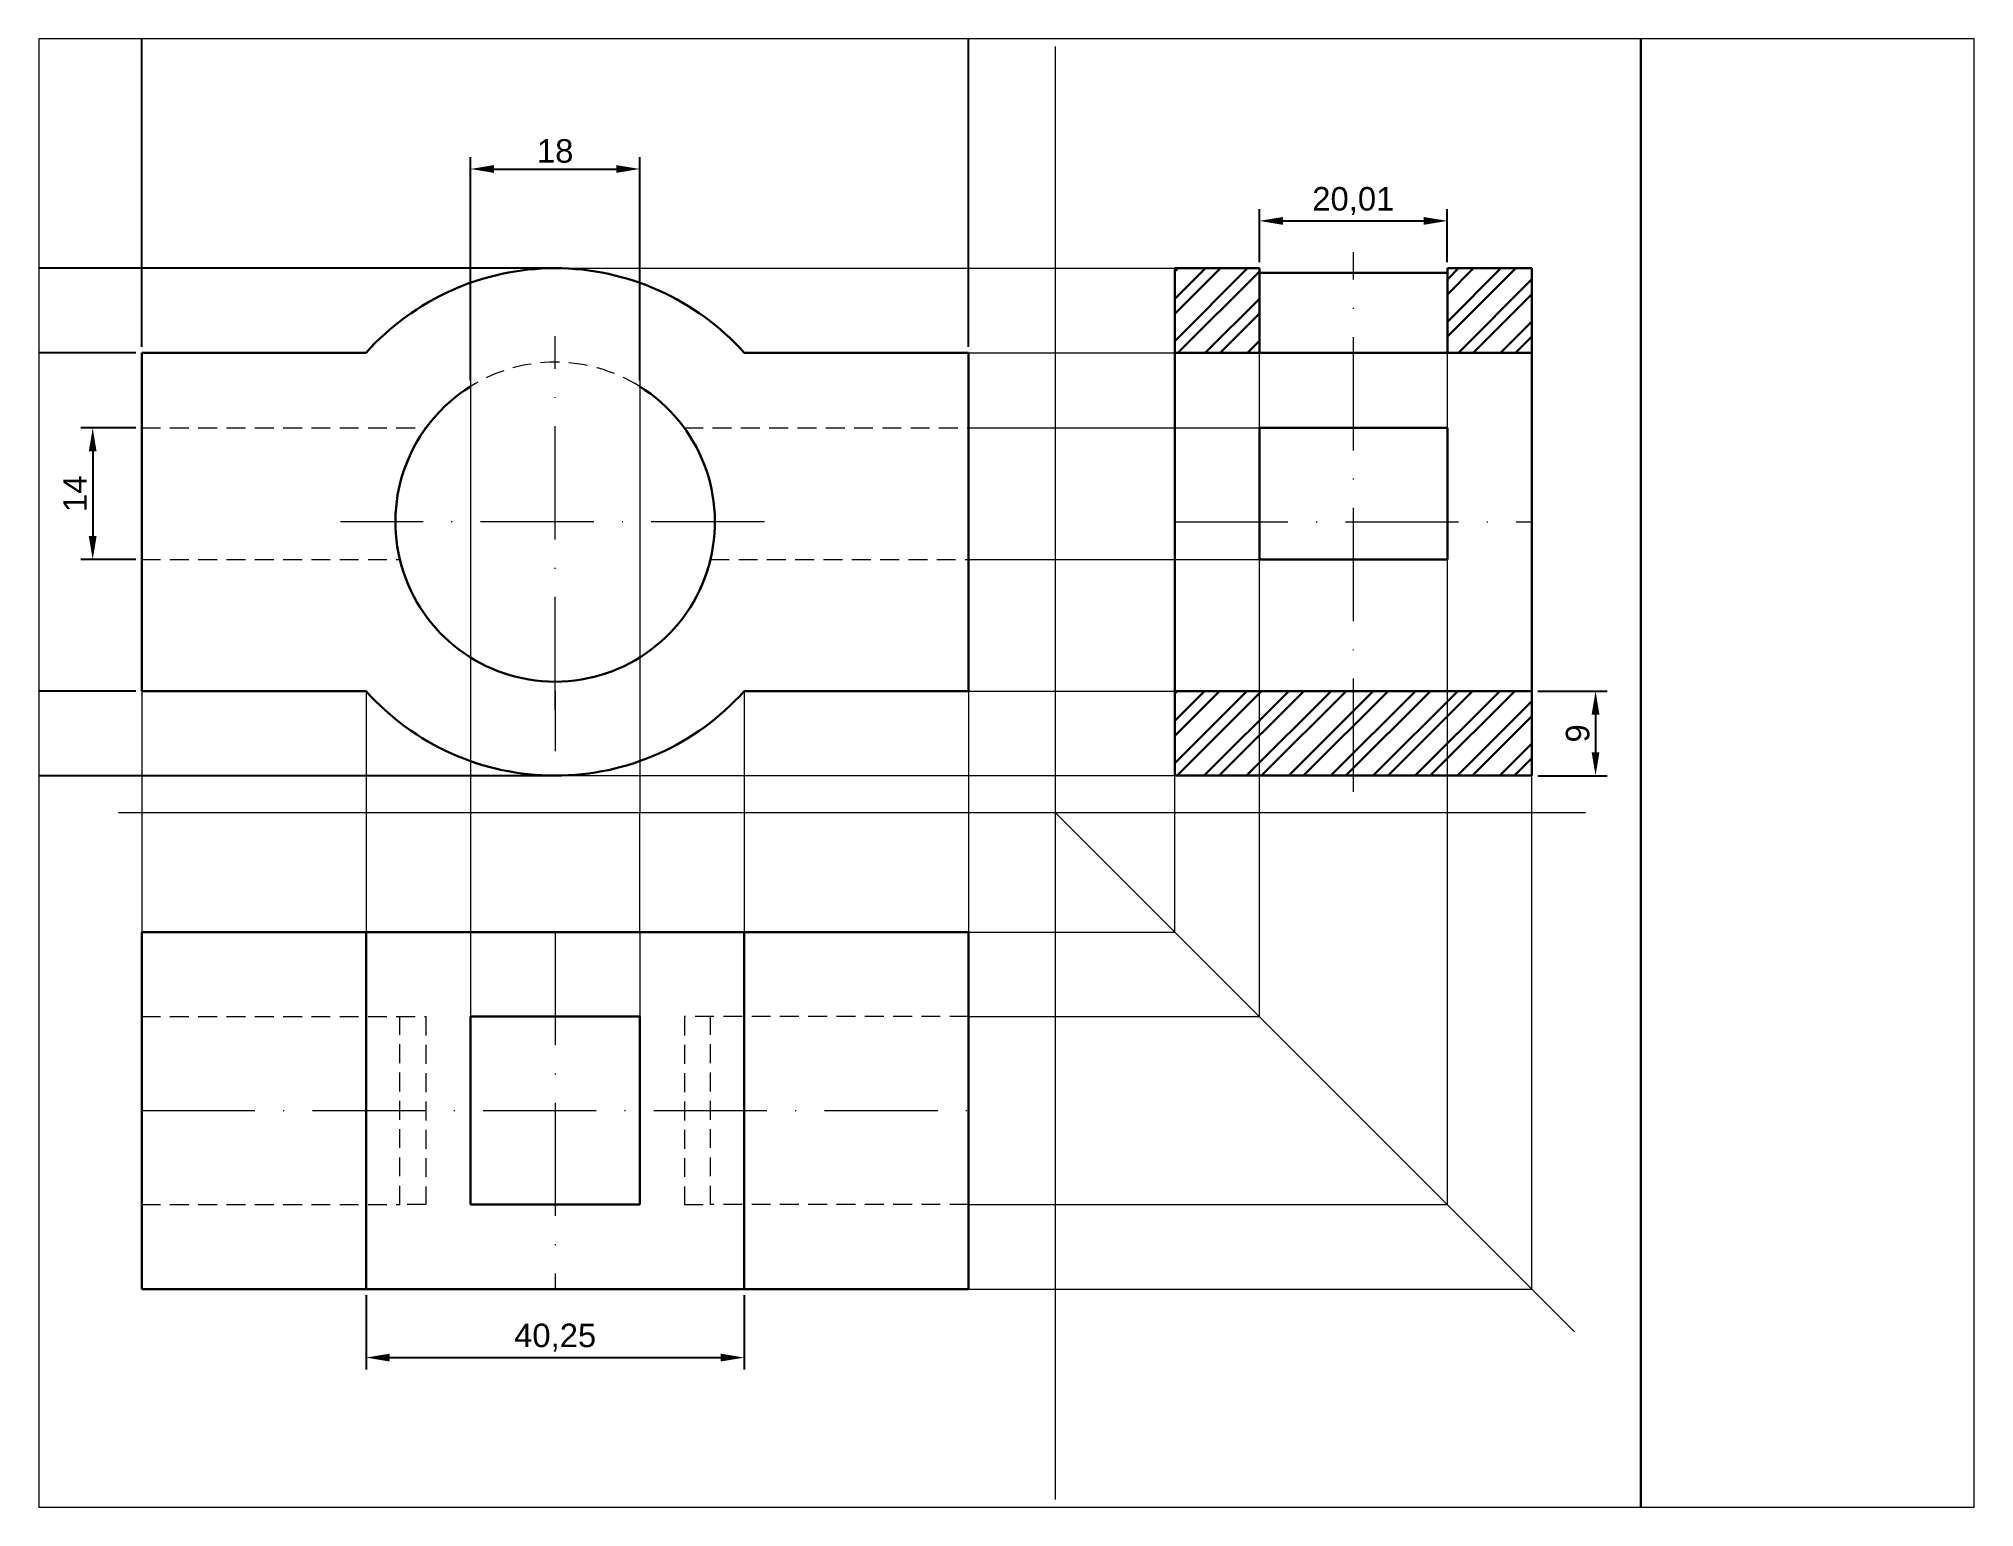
# Paper-space layout 'Лист2' of a CAD drawing. Header units: millimetres. Extents: x 26 to 231, y 20 to 176.
# The model-space entities are those that its viewports show. They can reach past a viewport. Long polylines and large blocks are cut down to what shows.
import ezdxf

# ---------------------------------------------------------------- set-up
doc = ezdxf.new("R2010")
doc.units = ezdxf.units.MM
doc.linetypes.add('ACAD_ISO10W100', pattern=[18, 12, -3, 0, -3])
doc.linetypes.add('JIS_02_2.0', pattern=[3, 2, -1])
doc.layers.get('0').update_dxf_attribs({"lineweight": 30})
doc.layers.add('размеры', color=7, linetype='Continuous')
doc.layers.add('тонкие лин', color=7, linetype='Continuous', lineweight=20)
doc.layers.add('штрихов лин', color=7, linetype='JIS_02_2.0', lineweight=20)
doc.styles.get("Standard").update_dxf_attribs({"font": 'arial.ttf'})
doc.dimstyles.new('ISO-25', dxfattribs={"dimtxt": 2.5, "dimasz": 2.5, "dimexe": 1.25, "dimexo": 0.625, "dimtad": 1, "dimtxsty": 'Standard', "dimcen": 2.5, "dimadec": 0, "dimazin": 0, "dimtfac": 1, "dimtmove": 0, "dimatfit": 3, "dimfxl": 1, "dimarcsym": 0})

# ---------------------------------------------------------------- blocks, each defined once
blk = doc.blocks.new('*D1')
at = {"layer": 'Defpoints', "color": 0, "transparency": 16777216}
for p in [(51.82, 215.98), (35.77, 179.98), (51.82, 179.98)]:
    blk.add_point(p, dxfattribs=at)
at = {"layer": 'размеры', "color": 0, "lineweight": -2, "transparency": 16777216}
for p, q in [((51.2, 215.98), (34.52, 215.98)), ((35.77, 213.48), (35.77, 182.48)), ((51.2, 179.98), (34.52, 179.98))]:
    blk.add_line(p, q, dxfattribs=at)
at = {"layer": 'размеры', "color": 0, "transparency": 16777216}
for points in [[(35.35, 213.48), (36.18, 213.48), (35.77, 215.98)], [(35.35, 182.48), (36.18, 182.48), (35.77, 179.98)]]:
    blk.add_solid(points, dxfattribs=at)
at = {"layer": 'размеры', "color": 0, "transparency": 16777216, "insert": (33.87, 197.98), "char_height": 2.5, "attachment_point": 5, "rotation": 90}
blk.add_mtext('36', dxfattribs=at)
blk = doc.blocks.new('*D2')
at = {"layer": 'Defpoints', "color": 0, "transparency": 16777216}
for p in [(51.82, 207.98), (46.61, 193.98), (51.82, 193.98)]:
    blk.add_point(p, dxfattribs=at)
at = {"layer": 'размеры', "color": 0, "lineweight": -2, "transparency": 16777216}
for p, q in [((51.2, 207.98), (45.36, 207.98)), ((46.61, 205.48), (46.61, 196.48)), ((51.2, 193.98), (45.36, 193.98))]:
    blk.add_line(p, q, dxfattribs=at)
at = {"layer": 'размеры', "color": 0, "transparency": 16777216}
for points in [[(46.19, 205.48), (47.02, 205.48), (46.61, 207.98)], [(46.19, 196.48), (47.02, 196.48), (46.61, 193.98)]]:
    blk.add_solid(points, dxfattribs=at)
at = {"layer": 'размеры', "color": 0, "transparency": 16777216, "insert": (44.73, 200.98), "char_height": 2.5, "attachment_point": 5, "rotation": 90}
blk.add_mtext('14', dxfattribs=at)
blk = doc.blocks.new('*D3')
at = {"layer": 'Defpoints', "color": 0, "transparency": 16777216}
for p in [(104.82, 235.54), (86.82, 212.4), (104.82, 212.4)]:
    blk.add_point(p, dxfattribs=at)
at = {"layer": 'размеры', "color": 0, "lineweight": -2, "transparency": 16777216}
for p, q in [((86.82, 213.03), (86.82, 236.79)), ((89.32, 235.54), (102.32, 235.54)), ((104.82, 213.03), (104.82, 236.79))]:
    blk.add_line(p, q, dxfattribs=at)
at = {"layer": 'размеры', "color": 0, "transparency": 16777216}
for points in [[(89.32, 235.96), (89.32, 235.13), (86.82, 235.54)], [(102.32, 235.96), (102.32, 235.13), (104.82, 235.54)]]:
    blk.add_solid(points, dxfattribs=at)
at = {"layer": 'размеры', "color": 0, "transparency": 16777216, "insert": (95.82, 237.45), "char_height": 2.5, "attachment_point": 5}
blk.add_mtext('18', dxfattribs=at)
blk = doc.blocks.new('*D4')
at = {"layer": 'Defpoints', "color": 0, "transparency": 16777216}
for p in [(199.77, 179.98), (199.77, 170.98), (206.54, 170.98)]:
    blk.add_point(p, dxfattribs=at)
at = {"layer": 'размеры', "color": 0, "lineweight": -2, "transparency": 16777216}
for p, q in [((200.39, 179.98), (207.79, 179.98)), ((206.54, 177.48), (206.54, 173.48)), ((200.39, 170.98), (207.79, 170.98))]:
    blk.add_line(p, q, dxfattribs=at)
at = {"layer": 'размеры', "color": 0, "transparency": 16777216}
for points in [[(206.12, 177.48), (206.95, 177.48), (206.54, 179.98)], [(206.12, 173.48), (206.95, 173.48), (206.54, 170.98)]]:
    blk.add_solid(points, dxfattribs=at)
at = {"layer": 'размеры', "color": 0, "transparency": 16777216, "insert": (204.64, 175.48), "char_height": 2.5, "attachment_point": 5, "rotation": 90}
blk.add_mtext('9', dxfattribs=at)
blk = doc.blocks.new('*D5')
at = {"layer": 'Defpoints', "color": 0, "transparency": 16777216}
for p in [(190.76, 230.02), (170.76, 224.98), (190.76, 224.98)]:
    blk.add_point(p, dxfattribs=at)
at = {"layer": 'размеры', "color": 0, "lineweight": -2, "transparency": 16777216}
for p, q in [((170.76, 225.61), (170.76, 231.27)), ((190.76, 225.61), (190.76, 231.27)), ((173.26, 230.02), (188.26, 230.02))]:
    blk.add_line(p, q, dxfattribs=at)
at = {"layer": 'размеры', "color": 0, "transparency": 16777216}
for points in [[(173.26, 230.43), (173.26, 229.6), (170.76, 230.02)], [(188.26, 230.43), (188.26, 229.6), (190.76, 230.02)]]:
    blk.add_solid(points, dxfattribs=at)
at = {"layer": 'размеры', "color": 0, "transparency": 16777216, "insert": (180.76, 232.14), "char_height": 2.5, "attachment_point": 5}
blk.add_mtext('20,01', dxfattribs=at)
blk = doc.blocks.new('*D6')
at = {"layer": 'Defpoints', "color": 0, "transparency": 16777216}
for p in [(95.82, 224.98), (29.91, 170.98), (95.82, 170.98)]:
    blk.add_point(p, dxfattribs=at)
at = {"layer": 'размеры', "color": 0, "lineweight": -2, "transparency": 16777216}
for p, q in [((95.2, 224.98), (28.66, 224.98)), ((29.91, 222.48), (29.91, 173.48)), ((95.2, 170.98), (28.66, 170.98))]:
    blk.add_line(p, q, dxfattribs=at)
at = {"layer": 'размеры', "color": 0, "transparency": 16777216}
for points in [[(29.49, 222.48), (30.32, 222.48), (29.91, 224.98)], [(29.49, 173.48), (30.32, 173.48), (29.91, 170.98)]]:
    blk.add_solid(points, dxfattribs=at)
at = {"layer": 'размеры', "color": 0, "transparency": 16777216, "insert": (28.01, 199.21), "char_height": 2.5, "attachment_point": 5, "rotation": 90}
blk.add_mtext('54', dxfattribs=at)
blk = doc.blocks.new('*D7')
at = {"layer": 'Defpoints', "color": 0, "transparency": 16777216}
for p in [(75.7, 116.34), (115.94, 116.34), (115.94, 109.05)]:
    blk.add_point(p, dxfattribs=at)
at = {"layer": 'размеры', "color": 0, "lineweight": -2, "transparency": 16777216}
for p, q in [((75.7, 115.71), (75.7, 107.8)), ((115.94, 115.71), (115.94, 107.8)), ((78.2, 109.05), (113.44, 109.05))]:
    blk.add_line(p, q, dxfattribs=at)
at = {"layer": 'размеры', "color": 0, "transparency": 16777216}
for points in [[(78.2, 109.47), (78.2, 108.64), (75.7, 109.05)], [(113.44, 109.47), (113.44, 108.64), (115.94, 109.05)]]:
    blk.add_solid(points, dxfattribs=at)
at = {"layer": 'размеры', "color": 0, "transparency": 16777216, "insert": (95.82, 111.18), "char_height": 2.5, "attachment_point": 5}
blk.add_mtext('40,25', dxfattribs=at)
blk = doc.blocks.new('*D8')
at = {"layer": 'Defpoints', "color": 0, "transparency": 16777216}
for p in [(139.82, 253.48), (51.82, 215.98), (139.82, 215.98)]:
    blk.add_point(p, dxfattribs=at)
at = {"layer": 'размеры', "color": 0, "lineweight": -2, "transparency": 16777216}
for p, q in [((51.82, 216.61), (51.82, 254.73)), ((54.32, 253.48), (137.32, 253.48)), ((139.82, 216.61), (139.82, 254.73))]:
    blk.add_line(p, q, dxfattribs=at)
at = {"layer": 'размеры', "color": 0, "transparency": 16777216}
for points in [[(54.32, 253.9), (54.32, 253.06), (51.82, 253.48)], [(137.32, 253.9), (137.32, 253.06), (139.82, 253.48)]]:
    blk.add_solid(points, dxfattribs=at)
at = {"layer": 'размеры', "color": 0, "transparency": 16777216, "insert": (95.82, 255.38), "char_height": 2.5, "attachment_point": 5}
blk.add_mtext('88', dxfattribs=at)

msp = doc.modelspace()

# ---------------------------------------------------------------- hatches: boundary and pattern name
h = msp.add_hatch()
h.set_pattern_fill('STEEL', color=256)
h.set_pattern_definition([(45, (0, 0), (-2.245064, 2.245064), []), (45, (0, 1.5875), (-2.245064, 2.245064), [])])
h.paths.add_polyline_path([(199.768, 179.981), (161.756, 179.981), (161.756, 170.981), (199.768, 170.981)])
h.paths.add_polyline_path([(170.758, 224.981), (161.756, 224.981), (161.756, 215.981), (170.758, 215.981)])
h.paths.add_polyline_path([(199.768, 224.981), (190.765, 224.981), (190.765, 215.981), (199.768, 215.981)])

# ---------------------------------------------------------------- linework, layer by layer
at = {"lineweight": 30}
for p, q in [((211.344, -7.18), (211.344, 279.82)), ((51.82, 179.981), (51.82, 215.981)), ((51.82, 215.981), (75.695, 215.981)), ((51.82, 215.981), (51.82, 207.981)), ((139.82, 215.981), (115.945, 215.981)), ((139.82, 179.981), (139.82, 215.981)), ((75.695, 179.981), (51.82, 179.981)), ((139.82, 179.981), (115.945, 179.981)), ((115.945, 179.981), (139.82, 179.981)), ((139.82, 154.336), (51.82, 154.336)), ((51.82, 154.336), (51.82, 116.336)), ((75.695, 154.336), (75.695, 116.336)), ((115.945, 154.336), (115.945, 116.336)), ((139.82, 116.336), (139.82, 154.336)), ((86.82, 145.336), (104.82, 145.336)), ((86.82, 125.336), (86.82, 145.336)), ((104.82, 145.336), (104.82, 125.336)), ((104.82, 125.336), (86.82, 125.336)), ((51.82, 116.336), (139.82, 116.336))]:
    msp.add_line(p, q, dxfattribs=at)
at = {"lineweight": 20}
for p, q in [((149.03, 248.582), (149.03, 93.945)), ((49.359, 167.058), (205.46, 167.058)), ((149.03, 167.058), (204.308, 111.798))]:
    msp.add_line(p, q, dxfattribs=at)
for p, q in [((161.756, 179.981), (161.756, 224.981)), ((161.756, 224.981), (170.758, 224.981)), ((170.758, 224.981), (170.758, 215.981)), ((199.768, 224.981), (190.765, 224.981)), ((190.765, 224.981), (190.765, 215.981)), ((199.768, 215.981), (199.768, 224.981)), ((170.732, 224.487), (190.747, 224.487)), ((199.768, 215.981), (161.756, 215.981)), ((161.756, 215.981), (161.756, 179.981)), ((199.768, 179.981), (199.768, 215.981)), ((170.758, 207.981), (190.765, 207.981)), ((170.758, 193.981), (170.758, 207.981)), ((190.765, 207.981), (190.765, 193.981)), ((190.765, 193.981), (170.758, 193.981)), ((161.756, 179.981), (199.768, 179.981)), ((161.756, 179.981), (161.756, 170.981)), ((199.768, 170.981), (199.768, 179.981)), ((161.756, 170.981), (199.768, 170.981))]:
    msp.add_line(p, q)
at = {"linetype": 'ACAD_ISO10W100', "lineweight": 20}
for p, q in [((139.82, 215.981), (139.82, 197.981)), ((95.82, 179.981), (95.82, 173.573))]:
    msp.add_line(p, q, dxfattribs=at)
at = {"linetype": 'JIS_02_2.0', "lineweight": 20}
msp.add_line((51.82, 207.981), (51.82, 193.981), dxfattribs=at)
at = {"lineweight": 30}
for radius, start, end in [(27, 41.81031, 138.18969), (17, 121.96572, 58.03428), (27, 221.81031, 318.18969)]:
    msp.add_arc((95.82, 197.981), radius, start, end, dxfattribs=at)
at = {"layer": 'тонкие лин'}
for p, q in [((95.82, 224.981), (149.03, 224.981)), ((149.03, 224.981), (161.756, 224.981)), ((139.82, 215.981), (149.03, 215.981)), ((149.03, 215.981), (161.756, 215.981)), ((170.758, 170.981), (170.758, 215.981)), ((190.765, 167.058), (190.765, 215.981)), ((139.82, 207.981), (170.758, 207.981)), ((139.82, 193.981), (170.758, 193.981)), ((139.82, 179.981), (149.03, 179.981)), ((149.03, 179.981), (161.756, 179.981)), ((95.82, 170.981), (149.03, 170.981)), ((149.03, 170.981), (161.756, 170.981)), ((161.756, 167.058), (161.756, 170.981)), ((170.758, 167.058), (170.758, 170.981)), ((199.768, 167.058), (199.768, 170.981)), ((161.756, 154.336), (161.756, 167.058)), ((170.758, 145.336), (170.758, 167.058)), ((190.765, 125.336), (190.765, 167.058)), ((199.768, 116.336), (199.768, 167.058)), ((86.82, 154.336), (86.82, 145.336)), ((104.82, 154.336), (104.82, 145.336)), ((139.82, 154.336), (161.756, 154.336)), ((139.82, 145.336), (170.758, 145.336)), ((139.82, 125.336), (190.765, 125.336)), ((139.82, 116.336), (199.768, 116.336))]:
    msp.add_line(p, q, dxfattribs=at)
at = {"layer": 'тонкие лин', "lineweight": 20}
for p, q in [((86.82, 212.403), (86.82, 167.058)), ((104.82, 212.403), (104.82, 167.058)), ((51.82, 179.981), (51.82, 167.058)), ((75.695, 179.981), (75.695, 154.336)), ((115.945, 179.981), (115.945, 154.336)), ((139.82, 179.981), (139.82, 167.058)), ((51.82, 167.058), (51.82, 154.336)), ((86.82, 167.058), (86.82, 154.336)), ((104.82, 154.336), (104.82, 167.058)), ((139.82, 167.058), (139.82, 154.336))]:
    msp.add_line(p, q, dxfattribs=at)
at = {"layer": 'штрихов лин', "linetype": 'ACAD_ISO10W100'}
for p, q in [((180.762, 169.267), (180.762, 226.695)), ((161.756, 197.981), (199.768, 197.981)), ((51.82, 154.336), (51.82, 135.336)), ((95.82, 154.336), (95.82, 116.336)), ((51.82, 135.336), (139.82, 135.336))]:
    msp.add_line(p, q, dxfattribs=at)
at = {"layer": 'штрихов лин', "linetype": 'JIS_02_2.0', "lineweight": 20}
for p, q in [((86.82, 223.437), (86.82, 212.403)), ((104.82, 223.437), (104.82, 212.403)), ((51.82, 207.981), (82.072, 207.981)), ((109.568, 207.981), (139.82, 207.981)), ((51.82, 193.981), (79.297, 193.981)), ((112.343, 193.981), (139.82, 193.981)), ((51.82, 145.336), (51.82, 125.336)), ((51.82, 145.336), (82.072, 145.336)), ((79.289, 125.336), (79.289, 145.336)), ((82.072, 145.336), (82.072, 125.336)), ((139.82, 145.336), (109.568, 145.336)), ((109.568, 145.336), (109.568, 125.336)), ((112.343, 125.336), (112.343, 145.336)), ((51.82, 125.336), (79.289, 125.336)), ((82.072, 125.336), (79.289, 125.336)), ((109.568, 125.336), (112.343, 125.336)), ((139.82, 125.336), (112.343, 125.336))]:
    msp.add_line(p, q, dxfattribs=at)
at = {"layer": 'штрихов лин', "linetype": 'ACAD_ISO10W100', "lineweight": 20}
for p, q in [((95.82, 177.95), (95.82, 217.743)), ((118.092, 197.981), (72.98, 197.981))]:
    msp.add_line(p, q, dxfattribs=at)
at = {"layer": 'штрихов лин', "linetype": 'JIS_02_2.0', "lineweight": 20}
msp.add_arc((95.82, 197.981), 17, 58.03428, 121.96572, dxfattribs=at)

# ---------------------------------------------------------------- dimensions: what is measured, and where the dimension line sits
at = {"layer": 'размеры'}
for base, p1, p2, picture, middle in [((139.82, 253.479), (51.82, 215.981), (139.82, 215.981), '*D8', (95.82, 255.38)), ((104.82, 235.544), (86.82, 212.403), (104.82, 212.403), '*D3', (95.82, 237.446)), ((190.765, 230.016), (170.758, 224.981), (190.765, 224.981), '*D5', (180.762, 232.143)), ((115.945, 109.054), (75.695, 116.336), (115.945, 116.336), '*D7', (95.82, 111.182))]:
    dim = msp.add_linear_dim(base=base, p1=p1, p2=p2, dimstyle='ISO-25', dxfattribs=at)
    dim.commit()
    dim.dimension.update_dxf_attribs({"geometry": picture, "text_midpoint": middle})
dim = msp.add_linear_dim(base=(29.905, 170.981), p1=(95.82, 224.981), p2=(95.82, 170.981), angle=90, dimstyle='ISO-25', dxfattribs=at)
dim.commit()
dim.dimension.update_dxf_attribs({"geometry": '*D6', "text_midpoint": (29.905, 199.208), "dimtype": 160})
for base, p1, p2, picture, middle in [((35.768, 179.981), (51.82, 215.981), (51.82, 179.981), '*D1', (33.866, 197.981)), ((46.607, 193.981), (51.82, 207.981), (51.82, 193.981), '*D2', (44.727, 200.981)), ((206.538, 170.981), (199.768, 179.981), (199.768, 170.981), '*D4', (204.637, 175.481))]:
    dim = msp.add_linear_dim(base=base, p1=p1, p2=p2, angle=90, dimstyle='ISO-25', dxfattribs=at)
    dim.commit()
    dim.dimension.update_dxf_attribs({"geometry": picture, "text_midpoint": middle})

psp = doc.layouts.new('Лист2')

# ---------------------------------------------------------------- viewports
at = {"layer": '0', "lineweight": 30}
psp.add_viewport(center=(128.5, 97.5), size=(205.6, 156), view_center_point=(143.852, 171.264), view_height=156.28714, dxfattribs=at)

doc.saveas('drawing.dxf')
